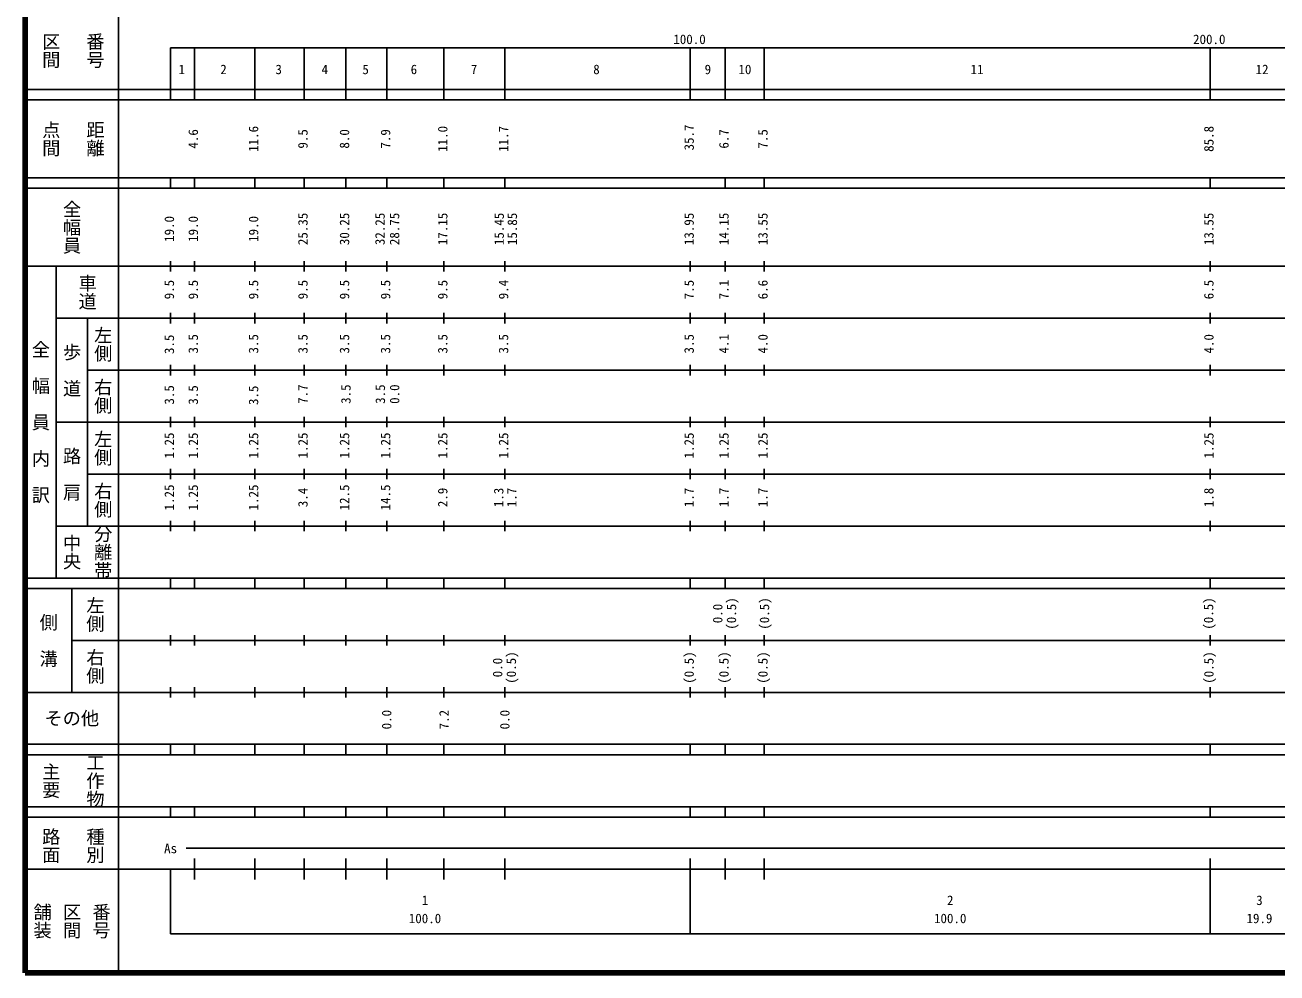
# Model space of a CAD drawing. Units: millimetres on the paper, enlarged 1000 times. Extents: x 40000 to 680000, y 20000 to 380000.
# Drawn here: x 40000 to 280866, y 20000 to 202409 of the extents above; entities that cross this region are included whole.
import ezdxf
from ezdxf.enums import TextEntityAlignment as Align

# ---------------------------------------------------------------- set-up
doc = ezdxf.new("R2010")
doc.units = ezdxf.units.MM
doc.header["$LTSCALE"] = 1000
doc.layers.add('M-TTL', color=2, linetype='Continuous', lineweight=140)
doc.layers.add('M-TTL-BAND', color=7, linetype='Continuous', lineweight=25)
doc.styles.add('@ＭＳ ゴシック', font='')
doc.styles.add('ＭＳ ゴシック', font='')
doc.styles.get('@ＭＳ ゴシック').set_extended_font_data('@MS Gothic')
doc.styles.get('ＭＳ ゴシック').set_extended_font_data('MS Gothic')

msp = doc.modelspace()

# ---------------------------------------------------------------- linework, layer by layer
at = {"layer": 'M-TTL'}
for p, q in [((40000, 380000), (40000, 20000)), ((40000, 20000), (680000, 20000))]:
    msp.add_line(p, q, dxfattribs=at)
at = {"layer": 'M-TTL-BAND'}
for p, q in [((58000, 370000), (58000, 20000)), ((68000, 198000), (579000, 198000)), ((68000, 198000), (68000, 188000)), ((72600, 188000), (72600, 198000)), ((84200, 188000), (84200, 198000)), ((93700, 188000), (93700, 198000)), ((101700, 188000), (101700, 198000)), ((109600, 188000), (109600, 198000)), ((120600, 188000), (120600, 198000)), ((132300, 188000), (132300, 198000)), ((168000, 188000), (168000, 198000)), ((174700, 188000), (174700, 198000)), ((182200, 188000), (182200, 198000)), ((268000, 188000), (268000, 198000)), ((40000, 190000), (579000, 190000)), ((40000, 188000), (579000, 188000)), ((40000, 173000), (579000, 173000)), ((68000, 171000), (68000, 173000)), ((72600, 171000), (72600, 173000)), ((84200, 171000), (84200, 173000)), ((93700, 171000), (93700, 173000)), ((101700, 171000), (101700, 173000)), ((109600, 171000), (109600, 173000)), ((120600, 171000), (120600, 173000)), ((132300, 171000), (132300, 173000)), ((174700, 171000), (174700, 173000)), ((182200, 171000), (182200, 173000)), ((268000, 171000), (268000, 173000)), ((40000, 171000), (579000, 171000)), ((68000, 155000), (68000, 157000)), ((72600, 155000), (72600, 157000)), ((84200, 155000), (84200, 157000)), ((93700, 155000), (93700, 157000)), ((101700, 155000), (101700, 157000)), ((109600, 155000), (109600, 157000)), ((120600, 155000), (120600, 157000)), ((132300, 155000), (132300, 157000)), ((168000, 155000), (168000, 157000)), ((174700, 155000), (174700, 157000)), ((182200, 155000), (182200, 157000)), ((268000, 155000), (268000, 157000)), ((40000, 156000), (579000, 156000)), ((46000, 96000), (46000, 156000)), ((68000, 145000), (68000, 147000)), ((72600, 145000), (72600, 147000)), ((84200, 145000), (84200, 147000)), ((93700, 145000), (93700, 147000)), ((101700, 145000), (101700, 147000)), ((109600, 145000), (109600, 147000)), ((120600, 145000), (120600, 147000)), ((132300, 145000), (132300, 147000)), ((168000, 145000), (168000, 147000)), ((174700, 145000), (174700, 147000)), ((182200, 145000), (182200, 147000)), ((268000, 145000), (268000, 147000)), ((46000, 146000), (579000, 146000)), ((52000, 146000), (52000, 106000)), ((52000, 136000), (579000, 136000)), ((68000, 135000), (68000, 137000)), ((72600, 135000), (72600, 137000)), ((84200, 135000), (84200, 137000)), ((93700, 135000), (93700, 137000)), ((101700, 135000), (101700, 137000)), ((109600, 135000), (109600, 137000)), ((120600, 135000), (120600, 137000)), ((132300, 135000), (132300, 137000)), ((168000, 135000), (168000, 137000)), ((174700, 135000), (174700, 137000)), ((182200, 135000), (182200, 137000)), ((268000, 135000), (268000, 137000)), ((46000, 126000), (579000, 126000)), ((68000, 125000), (68000, 127000)), ((72600, 125000), (72600, 127000)), ((84200, 125000), (84200, 127000)), ((93700, 125000), (93700, 127000)), ((101700, 125000), (101700, 127000)), ((109600, 125000), (109600, 127000)), ((120600, 125000), (120600, 127000)), ((132300, 125000), (132300, 127000)), ((168000, 125000), (168000, 127000)), ((174700, 125000), (174700, 127000)), ((182200, 125000), (182200, 127000)), ((268000, 125000), (268000, 127000)), ((52000, 116000), (579000, 116000)), ((68000, 115000), (68000, 117000)), ((72600, 115000), (72600, 117000)), ((84200, 115000), (84200, 117000)), ((93700, 115000), (93700, 117000)), ((101700, 115000), (101700, 117000)), ((109600, 115000), (109600, 117000)), ((120600, 115000), (120600, 117000)), ((132300, 115000), (132300, 117000)), ((168000, 115000), (168000, 117000)), ((174700, 115000), (174700, 117000)), ((182200, 115000), (182200, 117000)), ((268000, 115000), (268000, 117000)), ((46000, 106000), (579000, 106000)), ((68000, 105000), (68000, 107000)), ((72600, 105000), (72600, 107000)), ((84200, 105000), (84200, 107000)), ((93700, 105000), (93700, 107000)), ((101700, 105000), (101700, 107000)), ((109600, 105000), (109600, 107000)), ((120600, 105000), (120600, 107000)), ((132300, 105000), (132300, 107000)), ((168000, 105000), (168000, 107000)), ((174700, 105000), (174700, 107000)), ((182200, 105000), (182200, 107000)), ((268000, 105000), (268000, 107000)), ((40000, 96000), (579000, 96000)), ((40000, 94000), (579000, 94000)), ((49000, 94000), (49000, 74000)), ((68000, 94000), (68000, 96000)), ((72600, 94000), (72600, 96000)), ((84200, 94000), (84200, 96000)), ((93700, 94000), (93700, 96000)), ((101700, 94000), (101700, 96000)), ((109600, 94000), (109600, 96000)), ((120600, 94000), (120600, 96000)), ((132300, 94000), (132300, 96000)), ((168000, 94000), (168000, 96000)), ((174700, 94000), (174700, 96000)), ((182200, 94000), (182200, 96000)), ((268000, 94000), (268000, 96000)), ((68000, 83000), (68000, 85000)), ((72600, 83000), (72600, 85000)), ((84200, 83000), (84200, 85000)), ((93700, 83000), (93700, 85000)), ((101700, 83000), (101700, 85000)), ((109600, 83000), (109600, 85000)), ((120600, 83000), (120600, 85000)), ((132300, 83000), (132300, 85000)), ((168000, 83000), (168000, 85000)), ((174700, 83000), (174700, 85000)), ((182200, 83000), (182200, 85000)), ((268000, 83000), (268000, 85000)), ((49000, 84000), (579000, 84000)), ((68000, 73000), (68000, 75000)), ((72600, 73000), (72600, 75000)), ((84200, 73000), (84200, 75000)), ((93700, 73000), (93700, 75000)), ((101700, 73000), (101700, 75000)), ((109600, 73000), (109600, 75000)), ((120600, 73000), (120600, 75000)), ((132300, 73000), (132300, 75000)), ((168000, 73000), (168000, 75000)), ((174700, 73000), (174700, 75000)), ((182200, 73000), (182200, 75000)), ((268000, 73000), (268000, 75000)), ((40000, 74000), (579000, 74000)), ((40000, 64000), (579000, 64000)), ((68000, 62000), (68000, 64000)), ((72600, 62000), (72600, 64000)), ((84200, 62000), (84200, 64000)), ((93700, 62000), (93700, 64000)), ((101700, 62000), (101700, 64000)), ((109600, 62000), (109600, 64000)), ((120600, 62000), (120600, 64000)), ((132300, 62000), (132300, 64000)), ((168000, 62000), (168000, 64000)), ((174700, 62000), (174700, 64000)), ((182200, 62000), (182200, 64000)), ((268000, 62000), (268000, 64000)), ((40000, 62000), (579000, 62000)), ((40000, 52000), (579000, 52000)), ((68000, 50000), (68000, 52000)), ((72600, 50000), (72600, 52000)), ((84200, 50000), (84200, 52000)), ((93700, 50000), (93700, 52000)), ((101700, 50000), (101700, 52000)), ((109600, 50000), (109600, 52000)), ((120600, 50000), (120600, 52000)), ((132300, 50000), (132300, 52000)), ((168000, 50000), (168000, 52000)), ((174700, 50000), (174700, 52000)), ((182200, 50000), (182200, 52000)), ((268000, 50000), (268000, 52000)), ((40000, 50000), (579000, 50000)), ((71000, 44000), (529338, 44000)), ((72600, 37996), (72600, 42000)), ((84200, 37996), (84200, 42000)), ((93700, 37996), (93700, 42000)), ((101700, 37996), (101700, 42000)), ((109600, 37996), (109600, 42000)), ((120600, 37996), (120600, 42000)), ((132300, 37996), (132300, 42000)), ((168000, 27500), (168000, 42000)), ((174700, 37996), (174700, 42000)), ((182200, 37996), (182200, 42000)), ((268000, 27500), (268000, 42000)), ((40000, 40000), (579000, 40000)), ((68000, 40000), (68000, 27500)), ((68000, 27500), (579000, 27500))]:
    msp.add_line(p, q, dxfattribs=at)

# ---------------------------------------------------------------- texts
for s, height, rotation, style, p in [('区間', 2566, 270, '@ＭＳ ゴシック', (45000, 197500)), ('番号', 2566, 270, '@ＭＳ ゴシック', (53500, 197500)), ('点間', 2566, 270, '@ＭＳ ゴシック', (45000, 180500)), ('距離', 2566, 270, '@ＭＳ ゴシック', (53500, 180500)), ('35.7', 1833, 90, 'ＭＳ ゴシック', (167750, 180776)), ('4.6', 1833, 90, 'ＭＳ ゴシック', (72350, 180500)), ('11.6', 1833, 90, 'ＭＳ ゴシック', (83950, 180500)), ('9.5', 1833, 90, 'ＭＳ ゴシック', (93450, 180500)), ('8.0', 1833, 90, 'ＭＳ ゴシック', (101450, 180500)), ('7.9', 1833, 90, 'ＭＳ ゴシック', (109350, 180500)), ('11.0', 1833, 90, 'ＭＳ ゴシック', (120350, 180500)), ('11.7', 1833, 90, 'ＭＳ ゴシック', (132050, 180500)), ('6.7', 1833, 90, 'ＭＳ ゴシック', (174450, 180500)), ('7.5', 1833, 90, 'ＭＳ ゴシック', (181950, 180500)), ('85.8', 1833, 90, 'ＭＳ ゴシック', (267750, 180500)), ('全幅員', 2566, 270, '@ＭＳ ゴシック', (49000, 163500)), ('19.0', 1833, 90, 'ＭＳ ゴシック', (67750, 163174)), ('19.0', 1833, 90, 'ＭＳ ゴシック', (72350, 163174)), ('19.0', 1833, 90, 'ＭＳ ゴシック', (83950, 163174)), ('25.35', 1833, 90, 'ＭＳ ゴシック', (93450, 163174)), ('30.25', 1833, 90, 'ＭＳ ゴシック', (101450, 163174)), ('32.25', 1833, 90, 'ＭＳ ゴシック', (108285, 163174)), ('28.75', 1833, 90, 'ＭＳ ゴシック', (111082, 163174)), ('17.15', 1833, 90, 'ＭＳ ゴシック', (120350, 163174)), ('15.45', 1833, 90, 'ＭＳ ゴシック', (131200, 163174)), ('15.85', 1833, 90, 'ＭＳ ゴシック', (133740, 163174)), ('13.95', 1833, 90, 'ＭＳ ゴシック', (167750, 163174)), ('14.15', 1833, 90, 'ＭＳ ゴシック', (174450, 163174)), ('13.55', 1833, 90, 'ＭＳ ゴシック', (181950, 163174)), ('13.55', 1833, 90, 'ＭＳ ゴシック', (267750, 163174)), ('車道', 2566, 270, '@ＭＳ ゴシック', (52000, 151000)), ('9.5', 1833, 90, 'ＭＳ ゴシック', (67750, 151500)), ('9.5', 1833, 90, 'ＭＳ ゴシック', (72350, 151500)), ('9.5', 1833, 90, 'ＭＳ ゴシック', (83950, 151500)), ('9.5', 1833, 90, 'ＭＳ ゴシック', (93450, 151500)), ('9.5', 1833, 90, 'ＭＳ ゴシック', (101450, 151500)), ('9.5', 1833, 90, 'ＭＳ ゴシック', (109350, 151500)), ('9.5', 1833, 90, 'ＭＳ ゴシック', (120350, 151500)), ('9.4', 1833, 90, 'ＭＳ ゴシック', (132050, 151500)), ('7.5', 1833, 90, 'ＭＳ ゴシック', (167750, 151500)), ('7.1', 1833, 90, 'ＭＳ ゴシック', (174450, 151500)), ('6.6', 1833, 90, 'ＭＳ ゴシック', (181950, 151500)), ('6.5', 1833, 90, 'ＭＳ ゴシック', (267750, 151500)), ('左側', 2566, 270, '@ＭＳ ゴシック', (55000, 141000)), ('3.5', 1833, 90, 'ＭＳ ゴシック', (67750, 140966)), ('3.5', 1833, 90, 'ＭＳ ゴシック', (72350, 141070)), ('3.5', 1833, 90, 'ＭＳ ゴシック', (83950, 141070)), ('3.5', 1833, 90, 'ＭＳ ゴシック', (93450, 141070)), ('3.5', 1833, 90, 'ＭＳ ゴシック', (101450, 141070)), ('3.5', 1833, 90, 'ＭＳ ゴシック', (109350, 141070)), ('3.5', 1833, 90, 'ＭＳ ゴシック', (120350, 141070)), ('3.5', 1833, 90, 'ＭＳ ゴシック', (132050, 141070)), ('3.5', 1833, 90, 'ＭＳ ゴシック', (167750, 141070)), ('4.1', 1833, 90, 'ＭＳ ゴシック', (174450, 141070)), ('4.0', 1833, 90, 'ＭＳ ゴシック', (181950, 141070)), ('4.0', 1833, 90, 'ＭＳ ゴシック', (267750, 141070)), ('全\u3000幅\u3000員\u3000内\u3000訳', 2566, 270, '@ＭＳ ゴシック', (43000, 126000)), ('歩\u3000道', 2566, 270, '@ＭＳ ゴシック', (49000, 136000)), ('右側', 2566, 270, '@ＭＳ ゴシック', (55000, 131000)), ('3.5', 1833, 90, 'ＭＳ ゴシック', (67750, 131241)), ('3.5', 1833, 90, 'ＭＳ ゴシック', (72350, 131229)), ('3.5', 1833, 90, 'ＭＳ ゴシック', (83950, 131157)), ('7.7', 1833, 90, 'ＭＳ ゴシック', (93450, 131382)), ('3.5', 1833, 90, 'ＭＳ ゴシック', (101727, 131382)), ('3.5', 1833, 90, 'ＭＳ ゴシック', (108345, 131382)), ('0.0', 1833, 90, 'ＭＳ ゴシック', (111102, 131382)), ('左側', 2566, 270, '@ＭＳ ゴシック', (55000, 121000)), ('1.25', 1833, 90, 'ＭＳ ゴシック', (67750, 121500)), ('1.25', 1833, 90, 'ＭＳ ゴシック', (72350, 121500)), ('1.25', 1833, 90, 'ＭＳ ゴシック', (83950, 121500)), ('1.25', 1833, 90, 'ＭＳ ゴシック', (93450, 121500)), ('1.25', 1833, 90, 'ＭＳ ゴシック', (101450, 121500)), ('1.25', 1833, 90, 'ＭＳ ゴシック', (109350, 121500)), ('1.25', 1833, 90, 'ＭＳ ゴシック', (120350, 121500)), ('1.25', 1833, 90, 'ＭＳ ゴシック', (132050, 121500)), ('1.25', 1833, 90, 'ＭＳ ゴシック', (167750, 121500)), ('1.25', 1833, 90, 'ＭＳ ゴシック', (174450, 121500)), ('1.25', 1833, 90, 'ＭＳ ゴシック', (181950, 121500)), ('1.25', 1833, 90, 'ＭＳ ゴシック', (267750, 121500)), ('路\u3000肩', 2566, 270, '@ＭＳ ゴシック', (49000, 116000)), ('右側', 2566, 270, '@ＭＳ ゴシック', (55000, 111000)), ('1.25', 1833, 90, 'ＭＳ ゴシック', (67750, 111500)), ('1.25', 1833, 90, 'ＭＳ ゴシック', (72350, 111500)), ('1.25', 1833, 90, 'ＭＳ ゴシック', (83950, 111500)), ('3.4', 1833, 90, 'ＭＳ ゴシック', (93450, 111500)), ('12.5', 1833, 90, 'ＭＳ ゴシック', (101450, 111500)), ('14.5', 1833, 90, 'ＭＳ ゴシック', (109350, 111500)), ('2.9', 1833, 90, 'ＭＳ ゴシック', (120350, 111500)), ('1.3', 1833, 90, 'ＭＳ ゴシック', (131122, 111500)), ('1.7', 1833, 90, 'ＭＳ ゴシック', (133639, 111500)), ('1.7', 1833, 90, 'ＭＳ ゴシック', (167750, 111500)), ('1.7', 1833, 90, 'ＭＳ ゴシック', (174450, 111500)), ('1.7', 1833, 90, 'ＭＳ ゴシック', (181950, 111500)), ('1.8', 1833, 90, 'ＭＳ ゴシック', (267750, 111500)), ('分離帯', 2566, 270, '@ＭＳ ゴシック', (55000, 101000)), ('中央', 2566, 270, '@ＭＳ ゴシック', (49000, 101000)), ('左側', 2566, 270, '@ＭＳ ゴシック', (53500, 89000)), ('(0.5)', 1833, 90, 'ＭＳ ゴシック', (175899, 89165)), ('(0.5)', 1833, 90, 'ＭＳ ゴシック', (182250, 89165)), ('(0.5)', 1833, 90, 'ＭＳ ゴシック', (267696, 89165)), ('0.0', 1833, 90, 'ＭＳ ゴシック', (173261, 89165)), ('側\u3000溝', 2566, 270, '@ＭＳ ゴシック', (44500, 84000)), ('右側', 2566, 270, '@ＭＳ ゴシック', (53500, 79000)), ('0.0', 1833, 90, 'ＭＳ ゴシック', (130913, 78764)), ('(0.5)', 1833, 90, 'ＭＳ ゴシック', (133550, 78764)), ('(0.5)', 1833, 90, 'ＭＳ ゴシック', (167750, 78764)), ('(0.5)', 1833, 90, 'ＭＳ ゴシック', (174450, 78764)), ('(0.5)', 1833, 90, 'ＭＳ ゴシック', (181950, 78764)), ('(0.5)', 1833, 90, 'ＭＳ ゴシック', (267750, 78764)), ('0.0', 1833, 90, 'ＭＳ ゴシック', (109557, 68745)), ('7.2', 1833, 90, 'ＭＳ ゴシック', (120617, 68745)), ('0.0', 1833, 90, 'ＭＳ ゴシック', (132297, 68745)), ('主要', 2566, 270, '@ＭＳ ゴシック', (45000, 57000)), ('工作物', 2566, 270, '@ＭＳ ゴシック', (53500, 57000)), ('路面', 2566, 270, '@ＭＳ ゴシック', (45000, 44500)), ('種別', 2566, 270, '@ＭＳ ゴシック', (53500, 44500)), ('舗装', 2566, 270, '@ＭＳ ゴシック', (43333, 30000)), ('区間', 2566, 270, '@ＭＳ ゴシック', (49000, 30000)), ('番号', 2566, 270, '@ＭＳ ゴシック', (54667, 30000))]:
    msp.add_text(s, height=height, rotation=rotation, dxfattribs=dict(at, style=style)).set_placement(p, align=Align.MIDDLE_CENTER)
at = {"layer": 'M-TTL-BAND', "style": 'ＭＳ ゴシック'}
for s, p in [('100.0', (167844, 198195)), ('200.0', (267844, 198195)), ('1', (70159, 192405)), ('2', (78192, 192405)), ('3', (88801, 192405)), ('4', (97673, 192405)), ('5', (105525, 192405)), ('6', (114816, 192405)), ('7', (126385, 192405)), ('8', (149942, 192405)), ('9', (171371, 192405)), ('10', (178504, 192405)), ('11', (223161, 192405)), ('12', (278007, 192405)), ('As', (68000, 42500)), ('1', (116950, 32523)), ('2', (218000, 32523)), ('3', (277494, 32523)), ('100.0', (116950, 29033)), ('100.0', (218000, 29033)), ('19.9', (277494, 29033))]:
    msp.add_text(s, height=1833, dxfattribs=at).set_placement(p, align=Align.BOTTOM_CENTER)
msp.add_text('その他', height=2566, dxfattribs=at).set_placement((49000, 69000), align=Align.MIDDLE_CENTER)

doc.saveas('drawing.dxf')
